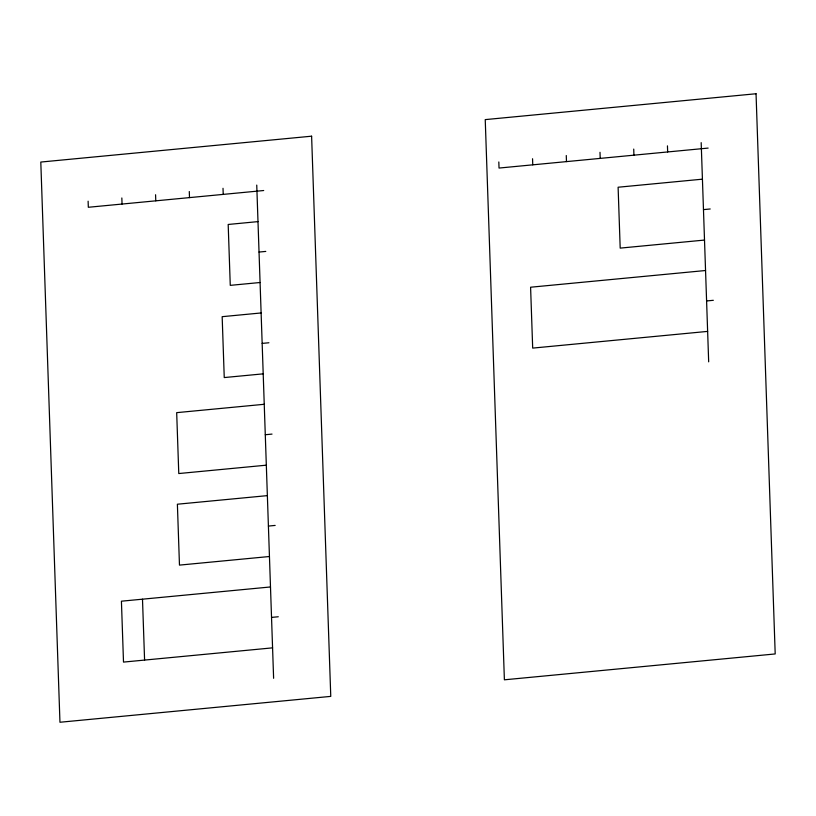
<?xml version="1.0" encoding="UTF-8"?>
<svg xmlns="http://www.w3.org/2000/svg" width="816" height="816" viewBox="0 0 816 816"><rect width="100%" height="100%" fill="white"/><g stroke="black" fill="none" stroke-linecap="round" stroke-linejoin="round"><path stroke-width="1.22" d="M263.701 190.526L88.322 207.274L88.118 201.195M708.135 148.084L499.035 168.055L498.821 161.966M257.989 221.615L228.184 224.471L230.265 285.355L260.08 282.509M702.423 179.173L618.11 187.231L620.191 248.115L704.514 240.067M259.039 252.062L265.781 251.42M703.463 209.62L710.216 208.978M261.12 312.956L222.166 316.679L224.247 377.563L263.201 373.85M705.554 270.514L530.594 287.222L532.685 348.106L707.635 331.398M262.16 343.403L268.903 342.761M706.595 300.951L713.337 300.308M264.241 404.287L176.684 412.651L178.775 473.545L266.322 465.181M265.282 434.734L272.024 434.092M267.362 495.628L177.388 504.217L179.469 565.111L269.443 556.512M268.403 526.075L275.155 525.422M270.484 586.959L121.421 601.198L123.502 662.092L272.575 647.853M271.534 617.406L278.276 616.763M701.179 142.637L708.676 361.845M667.447 145.86L667.661 151.949M633.726 149.083L633.93 155.173M600.005 152.306L600.209 158.396M566.273 155.519L566.477 161.609M532.552 158.743L532.756 164.832M256.744 185.089L273.615 678.3M223.013 188.302L223.227 194.392M189.292 191.525L189.496 197.615M155.57 194.749L155.774 200.838M142.494 599.189L144.585 660.073M121.839 197.972L122.053 204.061M311.61 136.19L40.8 162.058L59.956 722.252L330.766 696.385L311.61 136.19M756.044 93.748L485.234 119.615L504.39 679.81L775.2 653.942L756.044 93.748"/></g></svg>
